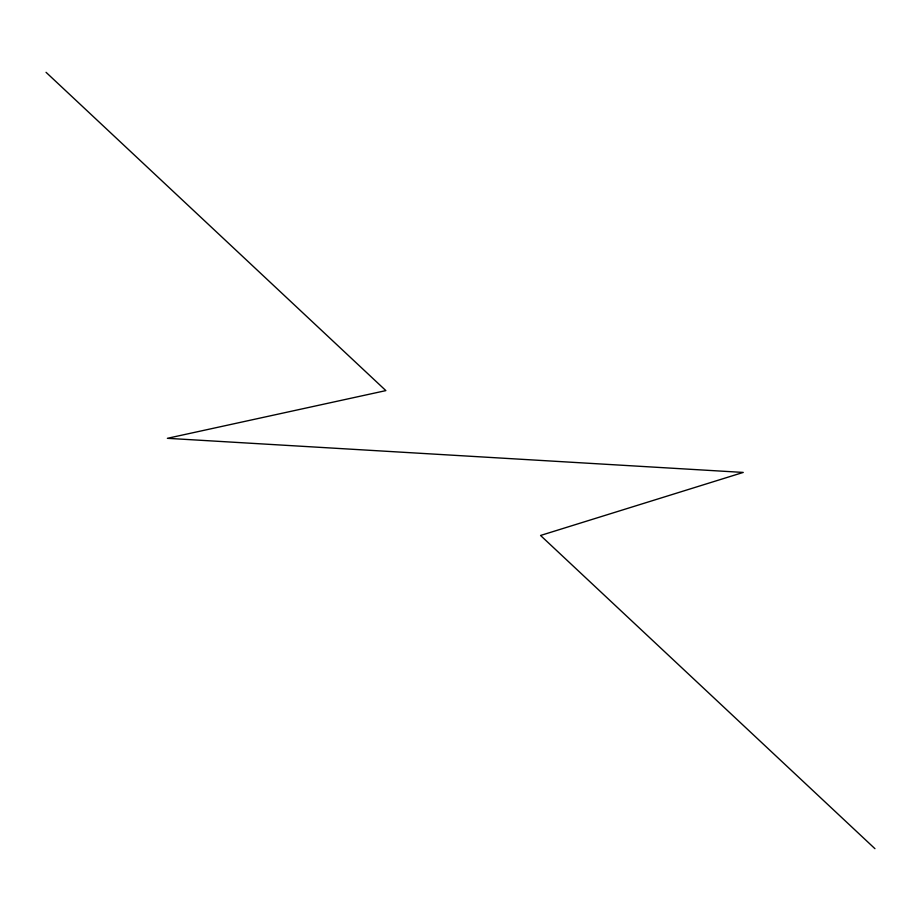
<?xml version="1.0" encoding="UTF-8"?>
<svg xmlns="http://www.w3.org/2000/svg" width="921" height="921" viewBox="0 0 921 921"><rect width="100%" height="100%" fill="white"/><g stroke="black" fill="none" stroke-linecap="round" stroke-linejoin="round"><path stroke-width="1.38" d="M46.05 72.322L385.876 390.608L167.38 438.315L743.247 472.427L540.546 535.469L874.95 848.678"/></g></svg>
